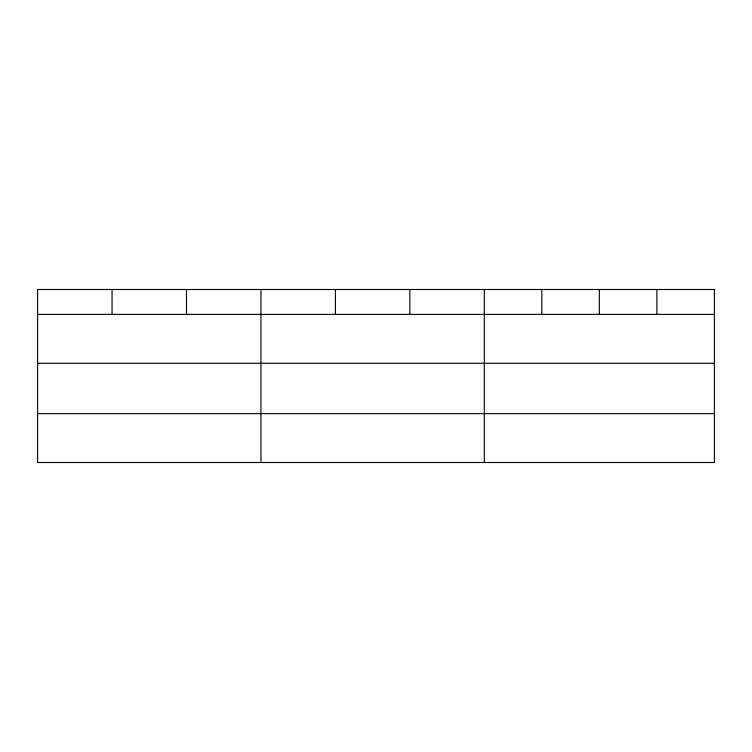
<?xml version="1.0" encoding="UTF-8"?>
<svg xmlns="http://www.w3.org/2000/svg" width="752" height="752" viewBox="0 0 752 752"><rect width="100%" height="100%" fill="white"/><g stroke="black" fill="none" stroke-linecap="round" stroke-linejoin="round"><path stroke-width="1.13" d="M37.6 314.392L714.4 314.392M37.6 363.272L714.4 363.272M37.6 413.628L714.4 413.628M656.872 289.501L656.872 314.392M599.344 289.501L599.344 314.392M541.816 289.501L541.816 314.392M484.288 289.501L484.288 462.499M409.84 289.501L409.84 314.392M335.392 289.501L335.392 314.392M260.944 289.501L260.944 462.499M186.496 289.501L186.496 314.392M112.048 289.501L112.048 314.392M714.4 289.501L37.6 289.501L37.6 462.499L714.4 462.499L714.4 289.501"/></g></svg>
